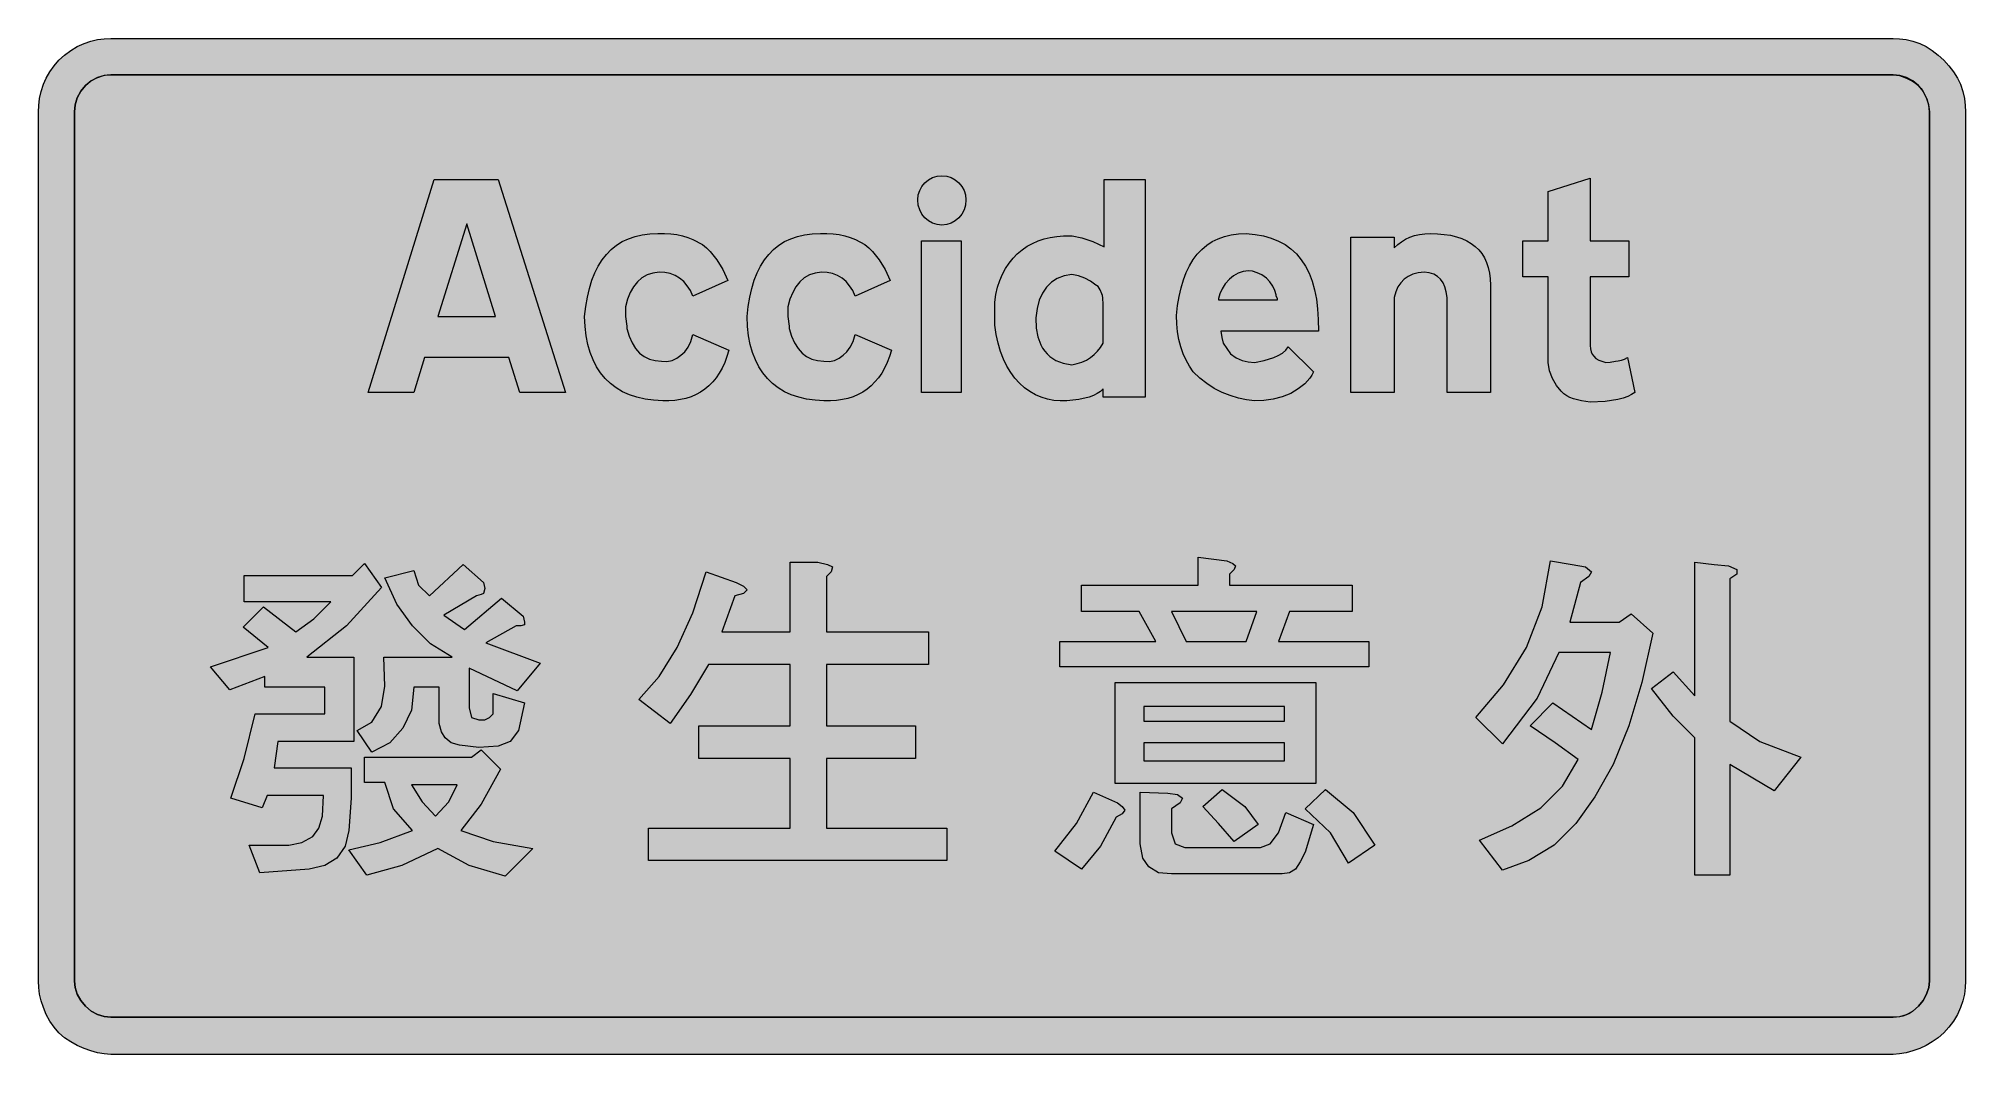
# Model space of a CAD drawing. Header units: metres. Extents: x 44 to 525, y 11 to 264.
import ezdxf

# ---------------------------------------------------------------- set-up
doc = ezdxf.new("R2010")
doc.units = ezdxf.units.M
doc.layers.add('FILL_BLACK_000000', color=7, linetype='Continuous', true_color=0x000000)
doc.layers.add('FILL_WHITE_FFFFFF', color=7, linetype='Continuous', true_color=0xffffff)

msp = doc.modelspace()

# ---------------------------------------------------------------- hatches: boundary and pattern name
at = {"layer": 'FILL_BLACK_000000', "true_color": 0x000000}
h = msp.add_hatch(color=7, dxfattribs=at)
h.dxf.hatch_style = 1
h.paths.add_polyline_path([(509.8, 263.5), (511.46, 263.13), (513.21, 262.56), (514.78, 261.78), (516.32, 260.8), (517.81, 259.65), (519.21, 258.36), (520.5, 256.96), (521.65, 255.47), (522.63, 253.93), (523.41, 252.36), (523.98, 250.56), (524.35, 248.8), (524.55, 247.09), (524.61, 245.46), (524.61, 28.86), (524.55, 27.24), (524.35, 25.56), (523.98, 23.88), (523.41, 22.26), (522.63, 20.52), (521.65, 18.88), (520.5, 17.37), (519.21, 15.96), (517.81, 14.72), (516.32, 13.67), (514.78, 12.8), (513.21, 12.06), (511.46, 11.45), (509.8, 10.97), (508.19, 10.67), (506.61, 10.56), (62.01, 10.56), (60.39, 10.67), (58.71, 10.97), (57.03, 11.45), (55.41, 12.06), (53.67, 12.8), (52.03, 13.67), (50.52, 14.72), (49.11, 15.96), (47.87, 17.37), (46.82, 18.88), (45.95, 20.52), (45.21, 22.26), (44.64, 23.88), (44.27, 25.56), (44.07, 27.24), (44.01, 28.86), (44.01, 245.46), (44.07, 247.09), (44.27, 248.8), (44.64, 250.56), (45.21, 252.36), (45.95, 253.93), (46.82, 255.47), (47.87, 256.96), (49.11, 258.36), (50.52, 259.65), (52.03, 260.8), (53.67, 261.78), (55.41, 262.56), (57.03, 263.13), (58.71, 263.5), (60.39, 263.7), (62.01, 263.76), (506.61, 263.76), (508.19, 263.7), (509.8, 263.5)])
h.paths.add_polyline_path([(60.39, 254.59), (58.75, 254.08), (57.16, 253.24), (55.71, 252.06), (54.53, 250.61), (53.68, 248.98), (53.18, 247.25), (53.01, 245.46), (53.01, 28.86), (53.18, 27.24), (53.68, 25.6), (54.53, 24.01), (55.71, 22.56), (57.16, 21.38), (58.75, 20.53), (60.39, 20.03), (62.01, 19.86), (506.61, 19.86), (508.23, 20.03), (509.87, 20.53), (511.46, 21.38), (512.91, 22.56), (514.09, 24.01), (514.93, 25.6), (515.44, 27.24), (515.61, 28.86), (515.61, 245.46), (515.44, 247.25), (514.93, 248.98), (514.09, 250.61), (512.91, 252.06), (511.46, 253.24), (509.87, 254.08), (508.23, 254.59), (506.61, 254.76), (62.01, 254.76), (60.39, 254.59)], flags=16)
h = msp.add_hatch(color=7, dxfattribs=at)
h.dxf.hatch_style = 1
h.paths.add_polyline_path([(161.31, 184.26), (150.81, 184.26), (140.31, 184.26), (137.61, 175.56), (126.21, 175.56), (142.71, 228.66), (150.81, 228.66), (158.61, 228.66), (175.41, 175.56), (164.01, 175.56), (161.31, 184.26)])
h.paths.add_polyline_path([(143.61, 194.46), (150.81, 194.46), (158.01, 194.46), (150.81, 217.56), (143.61, 194.46)], flags=16)
h = msp.add_hatch(color=7, dxfattribs=at)
h.dxf.hatch_style = 1
h.paths.add_polyline_path([(275.19, 222.26), (274.84, 221.06), (274.28, 219.98), (273.55, 219.06), (272.66, 218.3), (271.64, 217.74), (270.52, 217.38), (269.31, 217.26), (268.1, 217.38), (266.98, 217.74), (265.96, 218.3), (265.07, 219.06), (264.34, 219.98), (263.78, 221.06), (263.43, 222.26), (263.31, 223.56), (263.43, 224.77), (263.78, 225.89), (264.34, 226.91), (265.07, 227.8), (265.96, 228.53), (266.98, 229.09), (268.1, 229.44), (269.31, 229.56), (270.52, 229.44), (271.64, 229.09), (272.66, 228.53), (273.55, 227.8), (274.28, 226.91), (274.84, 225.89), (275.19, 224.77), (275.31, 223.56), (275.19, 222.26)])
h = msp.add_hatch(color=7, dxfattribs=at)
h.dxf.hatch_style = 1
h.paths.add_polyline_path([(320.01, 228.66), (320.01, 174.36), (309.51, 174.36), (309.51, 176.46), (308.86, 175.83), (308.06, 175.27), (307.11, 174.8), (306.02, 174.4), (303.48, 173.8), (300.51, 173.46), (298.84, 173.43), (297.21, 173.57), (295.64, 173.88), (294.11, 174.35), (292.65, 174.98), (291.26, 175.78), (289.94, 176.73), (288.7, 177.85), (287.55, 179.12), (286.49, 180.55), (285.54, 182.14), (284.69, 183.88), (283.96, 185.77), (283.34, 187.82), (282.86, 190.02), (282.51, 192.36), (282.51, 193.26), (282.51, 197.16), (282.51, 198.06), (282.8, 199.97), (283.22, 201.77), (283.76, 203.46), (284.42, 205.03), (285.2, 206.48), (286.07, 207.82), (287.06, 209.03), (288.13, 210.13), (289.3, 211.12), (290.56, 211.98), (291.9, 212.72), (293.31, 213.33), (294.79, 213.83), (296.34, 214.2), (297.95, 214.44), (299.61, 214.56), (300.66, 214.62), (301.79, 214.56), (304.26, 214.11), (306.95, 213.21), (309.81, 211.86), (309.81, 228.66), (320.01, 228.66)])
h.paths.add_polyline_path([(309.47, 199.15), (309.38, 199.7), (309.21, 200.16), (308.76, 201.17), (308.31, 201.96), (307.9, 202.22), (307.71, 202.26), (306.35, 203.27), (304.93, 204.06), (303.41, 204.62), (301.71, 204.96), (299.8, 204.59), (298.11, 203.95), (296.65, 203.02), (295.41, 201.81), (294.4, 200.32), (293.61, 198.55), (293.05, 196.49), (292.71, 194.16), (292.85, 191.61), (293.27, 189.38), (293.98, 187.45), (294.43, 186.6), (294.96, 185.83), (295.56, 185.14), (296.23, 184.53), (296.96, 183.99), (297.77, 183.53), (299.6, 182.84), (301.71, 182.46), (303.02, 182.74), (304.24, 183.13), (305.36, 183.64), (306.4, 184.26), (307.33, 184.99), (308.16, 185.83), (308.89, 186.79), (309.51, 187.86), (309.51, 197.46), (309.47, 199.15)], flags=16)
h = msp.add_hatch(color=7, dxfattribs=at)
h.dxf.hatch_style = 1
h.paths.add_polyline_path([(440.61, 213.36), (440.61, 204.36), (431.01, 204.36), (431.01, 187.26), (431.07, 186.42), (431.23, 185.68), (431.52, 185.07), (431.91, 184.56), (432.46, 183.99), (433.18, 183.58), (434.91, 183.06), (436, 183.1), (437.31, 183.36), (438.03, 183.42), (438.81, 183.58), (439.59, 183.87), (440.31, 184.26), (442.11, 175.56), (441.34, 175.03), (440.38, 174.55), (439.23, 174.14), (437.91, 173.8), (434.77, 173.32), (431.01, 173.16), (428.83, 173.46), (426.85, 173.95), (425.96, 174.29), (425.15, 174.72), (424.43, 175.24), (423.81, 175.86), (422.58, 177.32), (421.6, 179.01), (420.9, 180.92), (420.51, 183.06), (420.51, 204.36), (414.21, 204.36), (414.21, 213.36), (420.51, 213.36), (420.51, 225.66), (431.01, 228.96), (431.01, 213.36), (440.61, 213.36)])
h = msp.add_hatch(color=7, dxfattribs=at)
h.dxf.hatch_style = 1
h.paths.add_polyline_path([(200.16, 215.2), (201.72, 215.12), (203.21, 214.91), (204.62, 214.6), (205.97, 214.18), (207.24, 213.68), (209.61, 212.46), (210.59, 211.63), (211.52, 210.72), (213.21, 208.63), (214.67, 206.22), (215.91, 203.46), (207.21, 199.56), (206.58, 200.94), (205.81, 202.14), (204.92, 203.17), (203.91, 204.02), (202.79, 204.69), (201.56, 205.17), (200.23, 205.46), (198.81, 205.56), (197.21, 205.32), (195.77, 204.83), (194.49, 204.1), (193.37, 203.12), (192.41, 201.91), (191.6, 200.46), (190.93, 198.77), (190.41, 196.86), (190.41, 194.46), (190.71, 192.06), (190.71, 191.46), (191.33, 189.56), (192.07, 187.92), (192.94, 186.52), (193.93, 185.38), (195.08, 184.5), (196.36, 183.87), (197.81, 183.49), (199.41, 183.36), (200.75, 183.3), (202.03, 183.55), (203.21, 184.08), (204.21, 184.86), (205.23, 185.7), (206.05, 186.85), (206.7, 188.28), (207.21, 189.96), (216.21, 186.06), (215.72, 184.48), (215.16, 183.01), (214.52, 181.64), (213.8, 180.38), (213.01, 179.22), (212.15, 178.17), (211.22, 177.23), (210.21, 176.38), (209.13, 175.65), (207.99, 175.02), (206.78, 174.5), (205.49, 174.08), (204.15, 173.77), (202.73, 173.56), (201.25, 173.46), (199.71, 173.46), (197.42, 173.6), (195.27, 173.89), (193.26, 174.35), (191.39, 174.97), (189.66, 175.74), (188.08, 176.68), (186.64, 177.77), (185.35, 179.01), (184.2, 180.41), (183.19, 181.96), (182.33, 183.67), (181.61, 185.53), (181.04, 187.53), (180.62, 189.69), (180.34, 192), (180.21, 194.46), (180.49, 196.97), (180.89, 199.31), (181.39, 201.49), (182.01, 203.52), (182.75, 205.38), (183.6, 207.07), (184.57, 208.61), (185.65, 209.98), (186.84, 211.2), (188.16, 212.25), (189.59, 213.14), (191.14, 213.87), (192.8, 214.43), (194.59, 214.84), (196.49, 215.08), (198.51, 215.16), (200.16, 215.2)])
h = msp.add_hatch(color=7, dxfattribs=at)
h.dxf.hatch_style = 1
h.paths.add_polyline_path([(240.66, 215.2), (242.22, 215.12), (243.71, 214.91), (245.12, 214.6), (246.47, 214.18), (247.74, 213.68), (250.11, 212.46), (251.09, 211.63), (252.02, 210.72), (253.71, 208.63), (255.17, 206.22), (256.41, 203.46), (247.71, 199.56), (247.08, 200.94), (246.31, 202.14), (245.42, 203.17), (244.41, 204.02), (243.29, 204.69), (242.06, 205.17), (240.73, 205.46), (239.31, 205.56), (237.71, 205.32), (236.27, 204.83), (234.99, 204.1), (233.87, 203.12), (232.91, 201.91), (232.1, 200.46), (231.43, 198.77), (230.91, 196.86), (230.91, 194.46), (231.21, 192.06), (231.21, 191.46), (231.83, 189.56), (232.57, 187.92), (233.44, 186.52), (234.43, 185.38), (235.58, 184.5), (236.86, 183.87), (238.31, 183.49), (239.91, 183.36), (241.25, 183.3), (242.53, 183.55), (243.71, 184.08), (244.71, 184.86), (245.6, 185.7), (246.43, 186.85), (247.16, 188.28), (247.71, 189.96), (256.71, 186.06), (256.22, 184.48), (255.66, 183.01), (255.01, 181.64), (254.3, 180.38), (253.5, 179.22), (252.63, 178.17), (251.69, 177.23), (250.67, 176.38), (249.58, 175.65), (248.42, 175.02), (247.18, 174.5), (245.87, 174.08), (244.49, 173.77), (243.03, 173.56), (241.51, 173.46), (239.91, 173.46), (237.67, 173.6), (235.57, 173.89), (233.6, 174.35), (231.76, 174.97), (230.07, 175.74), (228.51, 176.68), (227.09, 177.77), (225.81, 179.01), (224.67, 180.41), (223.67, 181.96), (222.82, 183.67), (222.11, 185.53), (221.54, 187.53), (221.12, 189.69), (220.84, 192), (220.71, 194.46), (220.99, 196.97), (221.39, 199.31), (221.89, 201.49), (222.51, 203.52), (223.25, 205.38), (224.1, 207.07), (225.07, 208.61), (226.15, 209.98), (227.34, 211.2), (228.66, 212.25), (230.09, 213.14), (231.64, 213.87), (233.3, 214.43), (235.09, 214.84), (236.99, 215.08), (239.01, 215.16), (240.66, 215.2)])
h = msp.add_hatch(color=7, dxfattribs=at)
h.dxf.hatch_style = 1
h.paths.add_polyline_path([(264.21, 175.56), (264.21, 213.36), (274.11, 213.36), (274.11, 175.56), (264.21, 175.56)])
h = msp.add_hatch(color=7, dxfattribs=at)
h.dxf.hatch_style = 1
h.paths.add_polyline_path([(339.1, 189.25), (339.51, 187.86), (341.31, 185.16), (342.71, 184.2), (344.2, 183.55), (345.74, 183.18), (347.31, 183.06), (349.71, 183.55), (352.11, 184.26), (353.22, 184.77), (354.25, 185.38), (355.11, 186.12), (355.71, 186.96), (362.01, 180.66), (361.62, 179.89), (361.12, 179.14), (359.83, 177.73), (358.21, 176.44), (356.31, 175.26), (354.19, 174.47), (351.92, 173.91), (349.6, 173.57), (347.31, 173.46), (345.28, 173.75), (343.26, 174.17), (341.23, 174.77), (339.21, 175.56), (337.24, 176.57), (335.38, 177.77), (333.64, 179.15), (332.01, 180.66), (331.05, 182.07), (330.21, 183.58), (329.49, 185.2), (328.9, 186.92), (328.43, 188.74), (328.09, 190.66), (327.88, 192.67), (327.81, 194.76), (328.09, 197.21), (328.47, 199.51), (328.96, 201.66), (329.56, 203.64), (330.26, 205.47), (331.07, 207.15), (331.99, 208.66), (333.02, 210.02), (334.16, 211.22), (335.41, 212.26), (336.76, 213.15), (338.23, 213.87), (339.81, 214.43), (341.5, 214.84), (343.3, 215.08), (345.21, 215.16), (347.44, 214.96), (349.53, 214.58), (351.46, 214.03), (353.25, 213.3), (354.9, 212.4), (356.39, 211.32), (357.74, 210.07), (358.93, 208.63), (359.99, 207.03), (360.89, 205.25), (361.65, 203.29), (362.25, 201.15), (362.71, 198.84), (363.03, 196.36), (363.19, 193.7), (363.21, 190.86), (338.91, 190.86), (339.1, 189.25)])
h.paths.add_polyline_path([(353.01, 198.96), (352.71, 199.56), (352.71, 199.86), (352.38, 200.98), (351.85, 202.07), (351.15, 203.11), (350.31, 204.06), (349.14, 204.85), (347.95, 205.41), (346.81, 205.75), (345.81, 205.86), (344.47, 205.7), (343.18, 205.26), (342.01, 204.59), (341.01, 203.76), (340, 202.59), (339.21, 201.36), (338.65, 200.13), (338.31, 198.96), (338.31, 198.66), (353.01, 198.66), (353.01, 198.96)], flags=16)
h = msp.add_hatch(color=7, dxfattribs=at)
h.dxf.hatch_style = 1
h.paths.add_polyline_path([(395.31, 175.56), (395.31, 197.76), (395.31, 198.36), (395.31, 198.66), (395.31, 198.96), (395.31, 199.26), (395.13, 200.64), (394.8, 201.85), (394.32, 202.89), (393.7, 203.76), (392.92, 204.46), (391.98, 205), (390.88, 205.36), (389.61, 205.56), (388.12, 205.36), (386.79, 205), (385.63, 204.46), (384.62, 203.76), (383.77, 202.89), (383.07, 201.85), (382.52, 200.64), (382.11, 199.26), (382.11, 198.96), (382.11, 175.56), (371.31, 175.56), (371.31, 214.26), (382.11, 214.26), (382.11, 211.56), (383.01, 212.4), (383.95, 213.13), (384.94, 213.75), (386.01, 214.26), (387.19, 214.65), (388.45, 214.93), (389.76, 215.1), (391.11, 215.16), (392.91, 215.11), (394.6, 214.96), (396.17, 214.72), (397.63, 214.37), (398.98, 213.92), (400.21, 213.37), (401.32, 212.72), (402.32, 211.97), (403.21, 211.12), (403.97, 210.16), (404.63, 209.11), (405.16, 207.95), (405.57, 206.68), (405.87, 205.31), (406.05, 203.84), (406.11, 202.26), (406.11, 201.66), (406.11, 175.56), (395.31, 175.56)])
h = msp.add_hatch(color=7, dxfattribs=at)
h.dxf.hatch_style = 1
h.paths.add_polyline_path([(122.31, 129.96), (125.31, 132.96), (129.51, 126.96), (120.81, 117.36), (110.91, 109.56), (122.61, 109.56), (122.61, 88.56), (103.71, 88.56), (102.81, 81.96), (122.01, 81.96), (122.01, 74.46), (121.41, 66.36), (120.51, 62.46), (118.41, 59.46), (115.41, 57.66), (111.51, 56.76), (99.21, 55.86), (96.51, 62.76), (106.41, 62.76), (109.71, 63.36), (112.41, 64.86), (113.91, 66.96), (114.81, 69.96), (115.11, 75.06), (101.01, 75.06), (99.81, 72.06), (92.01, 74.46), (95.31, 84.36), (98.01, 95.46), (115.41, 95.46), (115.41, 102.06), (100.41, 102.06), (100.41, 104.76), (91.71, 101.46), (86.91, 107.16), (101.31, 111.96), (95.01, 117.06), (100.11, 122.16), (108.21, 115.86), (112.71, 119.16), (116.91, 123.36), (95.31, 123.36), (95.31, 129.96), (122.31, 129.96)])
h = msp.add_hatch(color=7, dxfattribs=at)
h.dxf.hatch_style = 1
h.paths.add_polyline_path([(138.81, 127.56), (141.51, 124.86), (149.91, 132.66), (155.01, 128.16), (155.31, 126.66), (155.01, 125.46), (154.41, 125.16), (153.21, 124.86), (145.11, 120.06), (150.21, 116.46), (159.51, 124.26), (164.91, 119.76), (165.21, 118.26), (165.21, 117.66), (164.31, 117.36), (163.11, 117.36), (155.61, 113.16), (169.11, 108.06), (163.41, 101.16), (151.41, 106.86), (151.41, 96.96), (152.01, 94.56), (153.81, 93.96), (155.31, 93.96), (156.51, 94.56), (157.41, 95.46), (157.41, 97.26), (157.41, 100.56), (165.21, 98.16), (163.71, 91.26), (161.61, 88.56), (158.61, 87.36), (153.81, 87.06), (149.01, 87.66), (146.91, 88.26), (145.41, 89.46), (144.51, 90.96), (143.91, 93.06), (143.91, 102.06), (137.61, 102.06), (137.01, 96.36), (134.91, 91.86), (131.61, 88.26), (127.11, 85.86), (123.51, 91.26), (127.11, 93.36), (129.51, 97.26), (130.41, 102.36), (130.11, 109.56), (147.21, 109.56), (141.81, 112.86), (137.31, 117.36), (133.41, 122.76), (130.41, 129.36), (137.61, 131.16), (138.81, 127.56)])
h = msp.add_hatch(color=7, dxfattribs=at)
h.dxf.hatch_style = 1
h.paths.add_polyline_path([(219.81, 127.26), (220.71, 126.36), (219.81, 125.46), (217.71, 124.86), (214.41, 115.86), (231.51, 115.86), (231.51, 133.26), (238.41, 133.26), (240.81, 132.66), (242.01, 132.06), (241.71, 130.86), (240.51, 129.66), (240.51, 115.86), (266.01, 115.86), (266.01, 107.76), (240.51, 107.76), (240.51, 92.46), (262.71, 92.46), (262.71, 84.36), (240.51, 84.36), (240.51, 66.96), (270.51, 66.96), (270.51, 58.86), (196.11, 58.86), (196.11, 66.96), (231.51, 66.96), (231.51, 84.36), (208.71, 84.36), (208.71, 92.46), (231.51, 92.46), (231.51, 107.76), (211.11, 107.76), (206.61, 100.26), (201.51, 93.06), (193.71, 99.06), (198.81, 104.76), (203.31, 111.96), (207.21, 120.66), (210.51, 130.86), (218.01, 128.16), (219.81, 127.26)])
h = msp.add_hatch(color=7, dxfattribs=at)
h.dxf.hatch_style = 1
h.paths.add_polyline_path([(341.91, 132.96), (342.51, 132.36), (342.21, 131.46), (341.01, 130.26), (341.01, 127.56), (371.61, 127.56), (371.61, 120.96), (356.01, 120.96), (353.31, 113.46), (375.81, 113.46), (375.81, 107.16), (298.71, 107.16), (298.71, 113.46), (322.71, 113.46), (318.51, 120.96), (304.11, 120.96), (304.11, 127.56), (333.21, 127.56), (333.21, 134.46), (340.41, 133.56), (341.91, 132.96)])
h.paths.add_polyline_path([(347.91, 120.96), (326.61, 120.96), (330.21, 113.46), (345.21, 113.46), (347.91, 120.96)], flags=16)
h = msp.add_hatch(color=7, dxfattribs=at)
h.dxf.hatch_style = 1
h.paths.add_polyline_path([(429.81, 132.06), (431.31, 130.86), (430.71, 129.66), (428.61, 128.16), (425.91, 118.26), (438.21, 118.26), (441.21, 120.36), (446.61, 115.56), (443.91, 103.26), (440.61, 92.46), (436.71, 82.86), (432.21, 74.76), (427.41, 68.16), (422.01, 62.76), (415.71, 58.86), (409.11, 56.46), (403.41, 63.96), (411.51, 67.56), (418.71, 72.06), (424.11, 77.46), (428.01, 84.06), (422.31, 88.26), (416.01, 92.46), (421.71, 98.16), (431.31, 91.56), (434.01, 100.86), (436.11, 110.76), (423.21, 110.76), (417.81, 99.36), (409.11, 87.96), (402.51, 94.56), (409.41, 102.66), (415.11, 111.96), (419.01, 122.16), (421.11, 133.56), (426.51, 132.66), (429.81, 132.06)])
h = msp.add_hatch(color=7, dxfattribs=at)
h.dxf.hatch_style = 1
h.paths.add_polyline_path([(465.51, 132.36), (467.61, 131.46), (467.61, 130.26), (465.81, 129.06), (465.81, 93.66), (473.31, 88.56), (483.51, 84.66), (476.91, 76.26), (465.81, 82.86), (465.81, 55.26), (457.11, 55.26), (457.11, 89.46), (451.71, 94.86), (446.31, 101.76), (451.71, 105.96), (457.11, 99.96), (457.11, 133.26), (461.91, 132.66), (465.51, 132.36)])
h = msp.add_hatch(color=7, dxfattribs=at)
h.dxf.hatch_style = 1
h.paths.add_polyline_path([(312.51, 78.06), (312.51, 103.26), (362.61, 103.26), (362.61, 78.06), (312.51, 78.06)])
h.paths.add_polyline_path([(319.71, 97.26), (319.71, 93.66), (354.81, 93.66), (354.81, 97.26), (319.71, 97.26)], flags=16)
h.paths.add_polyline_path([(354.81, 88.26), (319.71, 88.26), (319.71, 83.76), (354.81, 83.76), (354.81, 88.26)], flags=16)
h = msp.add_hatch(color=7, dxfattribs=at)
h.dxf.hatch_style = 1
h.paths.add_polyline_path([(154.41, 86.46), (159.21, 81.66), (154.41, 72.96), (149.31, 66.36), (157.41, 63.66), (167.31, 61.86), (160.41, 54.96), (151.41, 57.66), (143.61, 61.86), (134.61, 57.66), (125.91, 55.26), (121.41, 61.56), (129.21, 63.36), (137.31, 66.36), (132.51, 71.76), (130.41, 78.36), (125.31, 78.36), (125.31, 84.66), (152.01, 84.66), (154.41, 86.46)])
h.paths.add_polyline_path([(143.01, 69.96), (146.31, 73.56), (148.41, 77.76), (137.01, 77.76), (139.71, 73.56), (143.01, 69.96)], flags=16)
h = msp.add_hatch(color=7, dxfattribs=at)
h.dxf.hatch_style = 1
h.paths.add_polyline_path([(314.31, 72.36), (314.91, 71.46), (314.31, 70.56), (312.81, 69.66), (308.91, 62.46), (304.11, 56.76), (297.51, 61.26), (302.91, 68.16), (307.11, 75.96), (313.11, 73.26), (314.31, 72.36)])
h = msp.add_hatch(color=7, dxfattribs=at)
h.dxf.hatch_style = 1
h.paths.add_polyline_path([(325.71, 75.66), (328.11, 75.36), (329.31, 74.46), (328.71, 73.26), (326.61, 71.76), (326.61, 65.76), (327.51, 63.06), (329.91, 62.16), (348.81, 62.16), (351.21, 63.06), (353.31, 65.76), (355.11, 70.86), (362.01, 67.86), (359.91, 60.96), (358.71, 58.56), (357.51, 56.76), (356.01, 55.86), (354.21, 55.56), (326.61, 55.56), (323.31, 55.86), (320.91, 57.36), (319.41, 59.46), (318.81, 63.06), (318.81, 75.96), (325.71, 75.66)])
h = msp.add_hatch(color=7, dxfattribs=at)
h.dxf.hatch_style = 1
h.paths.add_polyline_path([(344.91, 72.36), (348.21, 67.86), (342.21, 63.66), (338.31, 68.16), (334.41, 72.36), (339.21, 76.56), (344.91, 72.36)])
h = msp.add_hatch(color=7, dxfattribs=at)
h.dxf.hatch_style = 1
h.paths.add_polyline_path([(371.91, 70.86), (377.31, 62.76), (370.71, 58.26), (366.21, 65.76), (359.91, 71.76), (365.01, 76.56), (371.91, 70.86)])
at = {"layer": 'FILL_WHITE_FFFFFF', "true_color": 0xffffff}
h = msp.add_hatch(color=7, dxfattribs=at)
h.dxf.hatch_style = 1
h.paths.add_polyline_path([(506.61, 254.76), (508.15, 254.53), (509.91, 253.86), (511.41, 253.18), (512.19, 252.68), (512.91, 252.06), (513.53, 251.33), (514.07, 250.52), (515.01, 248.76), (515.42, 247.22), (515.61, 245.46), (515.61, 28.86), (515.44, 27.24), (514.93, 25.6), (514.09, 24.01), (512.91, 22.56), (511.41, 21.28), (510.63, 20.79), (509.91, 20.46), (509.01, 20.11), (508.15, 19.93), (506.61, 19.86), (62.01, 19.86), (60.39, 20.03), (58.75, 20.53), (57.16, 21.38), (55.71, 22.56), (54.53, 24.01), (53.68, 25.6), (53.18, 27.24), (53.01, 28.86), (53.01, 245.46), (53.18, 247.25), (53.68, 248.98), (54.53, 250.61), (55.71, 252.06), (56.99, 253.11), (58.52, 253.97), (60.22, 254.55), (61.11, 254.71), (62.01, 254.76), (506.61, 254.76)])

# ---------------------------------------------------------------- linework, layer by layer
at = {"layer": 'FILL_BLACK_000000', "lineweight": 0, "true_color": 0x000000}
for points in [[(509.8, 263.5), (511.46, 263.13), (513.21, 262.56), (514.78, 261.78), (516.32, 260.8), (517.81, 259.65), (519.21, 258.36), (520.5, 256.96), (521.65, 255.47), (522.63, 253.93), (523.41, 252.36), (523.98, 250.56), (524.35, 248.8), (524.55, 247.09), (524.61, 245.46), (524.61, 28.86), (524.55, 27.24), (524.35, 25.56), (523.98, 23.88), (523.41, 22.26), (522.63, 20.52), (521.65, 18.88), (520.5, 17.37), (519.21, 15.96), (517.81, 14.72), (516.32, 13.67), (514.78, 12.8), (513.21, 12.06), (511.46, 11.45), (509.8, 10.97), (508.19, 10.67), (506.61, 10.56), (62.01, 10.56), (60.39, 10.67), (58.71, 10.97), (57.03, 11.45), (55.41, 12.06), (53.67, 12.8), (52.03, 13.67), (50.52, 14.72), (49.11, 15.96), (47.87, 17.37), (46.82, 18.88), (45.95, 20.52), (45.21, 22.26), (44.64, 23.88), (44.27, 25.56), (44.07, 27.24), (44.01, 28.86), (44.01, 245.46), (44.07, 247.09), (44.27, 248.8), (44.64, 250.56), (45.21, 252.36), (45.95, 253.93), (46.82, 255.47), (47.87, 256.96), (49.11, 258.36), (50.52, 259.65), (52.03, 260.8), (53.67, 261.78), (55.41, 262.56), (57.03, 263.13), (58.71, 263.5), (60.39, 263.7), (62.01, 263.76), (506.61, 263.76), (508.19, 263.7)], [(60.39, 254.59), (58.75, 254.08), (57.16, 253.24), (55.71, 252.06), (54.53, 250.61), (53.68, 248.98), (53.18, 247.25), (53.01, 245.46), (53.01, 28.86), (53.18, 27.24), (53.68, 25.6), (54.53, 24.01), (55.71, 22.56), (57.16, 21.38), (58.75, 20.53), (60.39, 20.03), (62.01, 19.86), (506.61, 19.86), (508.23, 20.03), (509.87, 20.53), (511.46, 21.38), (512.91, 22.56), (514.09, 24.01), (514.93, 25.6), (515.44, 27.24), (515.61, 28.86), (515.61, 245.46), (515.44, 247.25), (514.93, 248.98), (514.09, 250.61), (512.91, 252.06), (511.46, 253.24), (509.87, 254.08), (508.23, 254.59), (506.61, 254.76), (62.01, 254.76)], [(161.31, 184.26), (150.81, 184.26), (140.31, 184.26), (137.61, 175.56), (126.21, 175.56), (142.71, 228.66), (150.81, 228.66), (158.61, 228.66), (175.41, 175.56), (164.01, 175.56)], [(275.19, 222.26), (274.84, 221.06), (274.28, 219.98), (273.55, 219.06), (272.66, 218.3), (271.64, 217.74), (270.52, 217.38), (269.31, 217.26), (268.1, 217.38), (266.98, 217.74), (265.96, 218.3), (265.07, 219.06), (264.34, 219.98), (263.78, 221.06), (263.43, 222.26), (263.31, 223.56), (263.43, 224.77), (263.78, 225.89), (264.34, 226.91), (265.07, 227.8), (265.96, 228.53), (266.98, 229.09), (268.1, 229.44), (269.31, 229.56), (270.52, 229.44), (271.64, 229.09), (272.66, 228.53), (273.55, 227.8), (274.28, 226.91), (274.84, 225.89), (275.19, 224.77), (275.31, 223.56)], [(320.01, 228.66), (320.01, 174.36), (309.51, 174.36), (309.51, 176.46), (308.86, 175.83), (308.06, 175.27), (307.11, 174.8), (306.02, 174.4), (303.48, 173.8), (300.51, 173.46), (298.84, 173.43), (297.21, 173.57), (295.64, 173.88), (294.11, 174.35), (292.65, 174.98), (291.26, 175.78), (289.94, 176.73), (288.7, 177.85), (287.55, 179.12), (286.49, 180.55), (285.54, 182.14), (284.69, 183.88), (283.96, 185.77), (283.34, 187.82), (282.86, 190.02), (282.51, 192.36), (282.51, 193.26), (282.51, 197.16), (282.51, 198.06), (282.8, 199.97), (283.22, 201.77), (283.76, 203.46), (284.42, 205.03), (285.2, 206.48), (286.07, 207.82), (287.06, 209.03), (288.13, 210.13), (289.3, 211.12), (290.56, 211.98), (291.9, 212.72), (293.31, 213.33), (294.79, 213.83), (296.34, 214.2), (297.95, 214.44), (299.61, 214.56), (300.66, 214.62), (301.79, 214.56), (304.26, 214.11), (306.95, 213.21), (309.81, 211.86), (309.81, 228.66)], [(440.61, 213.36), (440.61, 204.36), (431.01, 204.36), (431.01, 187.26), (431.07, 186.42), (431.23, 185.68), (431.52, 185.07), (431.91, 184.56), (432.46, 183.99), (433.18, 183.58), (434.91, 183.06), (436, 183.1), (437.31, 183.36), (438.03, 183.42), (438.81, 183.58), (439.59, 183.87), (440.31, 184.26), (442.11, 175.56), (441.34, 175.03), (440.38, 174.55), (439.23, 174.14), (437.91, 173.8), (434.77, 173.32), (431.01, 173.16), (428.83, 173.46), (426.85, 173.95), (425.96, 174.29), (425.15, 174.72), (424.43, 175.24), (423.81, 175.86), (422.58, 177.32), (421.6, 179.01), (420.9, 180.92), (420.51, 183.06), (420.51, 204.36), (414.21, 204.36), (414.21, 213.36), (420.51, 213.36), (420.51, 225.66), (431.01, 228.96), (431.01, 213.36)], [(143.61, 194.46), (150.81, 194.46), (158.01, 194.46), (150.81, 217.56)], [(200.16, 215.2), (201.72, 215.12), (203.21, 214.91), (204.62, 214.6), (205.97, 214.18), (207.24, 213.68), (209.61, 212.46), (210.59, 211.63), (211.52, 210.72), (213.21, 208.63), (214.67, 206.22), (215.91, 203.46), (207.21, 199.56), (206.58, 200.94), (205.81, 202.14), (204.92, 203.17), (203.91, 204.02), (202.79, 204.69), (201.56, 205.17), (200.23, 205.46), (198.81, 205.56), (197.21, 205.32), (195.77, 204.83), (194.49, 204.1), (193.37, 203.12), (192.41, 201.91), (191.6, 200.46), (190.93, 198.77), (190.41, 196.86), (190.41, 194.46), (190.71, 192.06), (190.71, 191.46), (191.33, 189.56), (192.07, 187.92), (192.94, 186.52), (193.93, 185.38), (195.08, 184.5), (196.36, 183.87), (197.81, 183.49), (199.41, 183.36), (200.75, 183.3), (202.03, 183.55), (203.21, 184.08), (204.21, 184.86), (205.23, 185.7), (206.05, 186.85), (206.7, 188.28), (207.21, 189.96), (216.21, 186.06), (215.72, 184.48), (215.16, 183.01), (214.52, 181.64), (213.8, 180.38), (213.01, 179.22), (212.15, 178.17), (211.22, 177.23), (210.21, 176.38), (209.13, 175.65), (207.99, 175.02), (206.78, 174.5), (205.49, 174.08), (204.15, 173.77), (202.73, 173.56), (201.25, 173.46), (199.71, 173.46), (197.42, 173.6), (195.27, 173.89), (193.26, 174.35), (191.39, 174.97), (189.66, 175.74), (188.08, 176.68), (186.64, 177.77), (185.35, 179.01), (184.2, 180.41), (183.19, 181.96), (182.33, 183.67), (181.61, 185.53), (181.04, 187.53), (180.62, 189.69), (180.34, 192), (180.21, 194.46), (180.49, 196.97), (180.89, 199.31), (181.39, 201.49), (182.01, 203.52), (182.75, 205.38), (183.6, 207.07), (184.57, 208.61), (185.65, 209.98), (186.84, 211.2), (188.16, 212.25), (189.59, 213.14), (191.14, 213.87), (192.8, 214.43), (194.59, 214.84), (196.49, 215.08), (198.51, 215.16)], [(240.66, 215.2), (242.22, 215.12), (243.71, 214.91), (245.12, 214.6), (246.47, 214.18), (247.74, 213.68), (250.11, 212.46), (251.09, 211.63), (252.02, 210.72), (253.71, 208.63), (255.17, 206.22), (256.41, 203.46), (247.71, 199.56), (247.08, 200.94), (246.31, 202.14), (245.42, 203.17), (244.41, 204.02), (243.29, 204.69), (242.06, 205.17), (240.73, 205.46), (239.31, 205.56), (237.71, 205.32), (236.27, 204.83), (234.99, 204.1), (233.87, 203.12), (232.91, 201.91), (232.1, 200.46), (231.43, 198.77), (230.91, 196.86), (230.91, 194.46), (231.21, 192.06), (231.21, 191.46), (231.83, 189.56), (232.57, 187.92), (233.44, 186.52), (234.43, 185.38), (235.58, 184.5), (236.86, 183.87), (238.31, 183.49), (239.91, 183.36), (241.25, 183.3), (242.53, 183.55), (243.71, 184.08), (244.71, 184.86), (245.6, 185.7), (246.43, 186.85), (247.16, 188.28), (247.71, 189.96), (256.71, 186.06), (256.22, 184.48), (255.66, 183.01), (255.01, 181.64), (254.3, 180.38), (253.5, 179.22), (252.63, 178.17), (251.69, 177.23), (250.67, 176.38), (249.58, 175.65), (248.42, 175.02), (247.18, 174.5), (245.87, 174.08), (244.49, 173.77), (243.03, 173.56), (241.51, 173.46), (239.91, 173.46), (237.67, 173.6), (235.57, 173.89), (233.6, 174.35), (231.76, 174.97), (230.07, 175.74), (228.51, 176.68), (227.09, 177.77), (225.81, 179.01), (224.67, 180.41), (223.67, 181.96), (222.82, 183.67), (222.11, 185.53), (221.54, 187.53), (221.12, 189.69), (220.84, 192), (220.71, 194.46), (220.99, 196.97), (221.39, 199.31), (221.89, 201.49), (222.51, 203.52), (223.25, 205.38), (224.1, 207.07), (225.07, 208.61), (226.15, 209.98), (227.34, 211.2), (228.66, 212.25), (230.09, 213.14), (231.64, 213.87), (233.3, 214.43), (235.09, 214.84), (236.99, 215.08), (239.01, 215.16)], [(264.21, 175.56), (264.21, 213.36), (274.11, 213.36), (274.11, 175.56)], [(339.1, 189.25), (339.51, 187.86), (341.31, 185.16), (342.71, 184.2), (344.2, 183.55), (345.74, 183.18), (347.31, 183.06), (349.71, 183.55), (352.11, 184.26), (353.22, 184.77), (354.25, 185.38), (355.11, 186.12), (355.71, 186.96), (362.01, 180.66), (361.62, 179.89), (361.12, 179.14), (359.83, 177.73), (358.21, 176.44), (356.31, 175.26), (354.19, 174.47), (351.92, 173.91), (349.6, 173.57), (347.31, 173.46), (345.28, 173.75), (343.26, 174.17), (341.23, 174.77), (339.21, 175.56), (337.24, 176.57), (335.38, 177.77), (333.64, 179.15), (332.01, 180.66), (331.05, 182.07), (330.21, 183.58), (329.49, 185.2), (328.9, 186.92), (328.43, 188.74), (328.09, 190.66), (327.88, 192.67), (327.81, 194.76), (328.09, 197.21), (328.47, 199.51), (328.96, 201.66), (329.56, 203.64), (330.26, 205.47), (331.07, 207.15), (331.99, 208.66), (333.02, 210.02), (334.16, 211.22), (335.41, 212.26), (336.76, 213.15), (338.23, 213.87), (339.81, 214.43), (341.5, 214.84), (343.3, 215.08), (345.21, 215.16), (347.44, 214.96), (349.53, 214.58), (351.46, 214.03), (353.25, 213.3), (354.9, 212.4), (356.39, 211.32), (357.74, 210.07), (358.93, 208.63), (359.99, 207.03), (360.89, 205.25), (361.65, 203.29), (362.25, 201.15), (362.71, 198.84), (363.03, 196.36), (363.19, 193.7), (363.21, 190.86), (338.91, 190.86)], [(395.31, 175.56), (395.31, 197.76), (395.31, 198.36), (395.31, 198.66), (395.31, 198.96), (395.31, 199.26), (395.13, 200.64), (394.8, 201.85), (394.32, 202.89), (393.7, 203.76), (392.92, 204.46), (391.98, 205), (390.88, 205.36), (389.61, 205.56), (388.12, 205.36), (386.79, 205), (385.63, 204.46), (384.62, 203.76), (383.77, 202.89), (383.07, 201.85), (382.52, 200.64), (382.11, 199.26), (382.11, 198.96), (382.11, 175.56), (371.31, 175.56), (371.31, 214.26), (382.11, 214.26), (382.11, 211.56), (383.01, 212.4), (383.95, 213.13), (384.94, 213.75), (386.01, 214.26), (387.19, 214.65), (388.45, 214.93), (389.76, 215.1), (391.11, 215.16), (392.91, 215.11), (394.6, 214.96), (396.17, 214.72), (397.63, 214.37), (398.98, 213.92), (400.21, 213.37), (401.32, 212.72), (402.32, 211.97), (403.21, 211.12), (403.97, 210.16), (404.63, 209.11), (405.16, 207.95), (405.57, 206.68), (405.87, 205.31), (406.05, 203.84), (406.11, 202.26), (406.11, 201.66), (406.11, 175.56)], [(309.47, 199.15), (309.38, 199.7), (309.21, 200.16), (308.76, 201.17), (308.31, 201.96), (307.9, 202.22), (307.71, 202.26), (306.35, 203.27), (304.93, 204.06), (303.41, 204.62), (301.71, 204.96), (299.8, 204.59), (298.11, 203.95), (296.65, 203.02), (295.41, 201.81), (294.4, 200.32), (293.61, 198.55), (293.05, 196.49), (292.71, 194.16), (292.85, 191.61), (293.27, 189.38), (293.98, 187.45), (294.43, 186.6), (294.96, 185.83), (295.56, 185.14), (296.23, 184.53), (296.96, 183.99), (297.77, 183.53), (299.6, 182.84), (301.71, 182.46), (303.02, 182.74), (304.24, 183.13), (305.36, 183.64), (306.4, 184.26), (307.33, 184.99), (308.16, 185.83), (308.89, 186.79), (309.51, 187.86), (309.51, 197.46)], [(353.01, 198.96), (352.71, 199.56), (352.71, 199.86), (352.38, 200.98), (351.85, 202.07), (351.15, 203.11), (350.31, 204.06), (349.14, 204.85), (347.95, 205.41), (346.81, 205.75), (345.81, 205.86), (344.47, 205.7), (343.18, 205.26), (342.01, 204.59), (341.01, 203.76), (340, 202.59), (339.21, 201.36), (338.65, 200.13), (338.31, 198.96), (338.31, 198.66), (353.01, 198.66)], [(122.31, 129.96), (125.31, 132.96), (129.51, 126.96), (120.81, 117.36), (110.91, 109.56), (122.61, 109.56), (122.61, 88.56), (103.71, 88.56), (102.81, 81.96), (122.01, 81.96), (122.01, 74.46), (121.41, 66.36), (120.51, 62.46), (118.41, 59.46), (115.41, 57.66), (111.51, 56.76), (99.21, 55.86), (96.51, 62.76), (106.41, 62.76), (109.71, 63.36), (112.41, 64.86), (113.91, 66.96), (114.81, 69.96), (115.11, 75.06), (101.01, 75.06), (99.81, 72.06), (92.01, 74.46), (95.31, 84.36), (98.01, 95.46), (115.41, 95.46), (115.41, 102.06), (100.41, 102.06), (100.41, 104.76), (91.71, 101.46), (86.91, 107.16), (101.31, 111.96), (95.01, 117.06), (100.11, 122.16), (108.21, 115.86), (112.71, 119.16), (116.91, 123.36), (95.31, 123.36), (95.31, 129.96)], [(138.81, 127.56), (141.51, 124.86), (149.91, 132.66), (155.01, 128.16), (155.31, 126.66), (155.01, 125.46), (154.41, 125.16), (153.21, 124.86), (145.11, 120.06), (150.21, 116.46), (159.51, 124.26), (164.91, 119.76), (165.21, 118.26), (165.21, 117.66), (164.31, 117.36), (163.11, 117.36), (155.61, 113.16), (169.11, 108.06), (163.41, 101.16), (151.41, 106.86), (151.41, 96.96), (152.01, 94.56), (153.81, 93.96), (155.31, 93.96), (156.51, 94.56), (157.41, 95.46), (157.41, 97.26), (157.41, 100.56), (165.21, 98.16), (163.71, 91.26), (161.61, 88.56), (158.61, 87.36), (153.81, 87.06), (149.01, 87.66), (146.91, 88.26), (145.41, 89.46), (144.51, 90.96), (143.91, 93.06), (143.91, 102.06), (137.61, 102.06), (137.01, 96.36), (134.91, 91.86), (131.61, 88.26), (127.11, 85.86), (123.51, 91.26), (127.11, 93.36), (129.51, 97.26), (130.41, 102.36), (130.11, 109.56), (147.21, 109.56), (141.81, 112.86), (137.31, 117.36), (133.41, 122.76), (130.41, 129.36), (137.61, 131.16)], [(219.81, 127.26), (220.71, 126.36), (219.81, 125.46), (217.71, 124.86), (214.41, 115.86), (231.51, 115.86), (231.51, 133.26), (238.41, 133.26), (240.81, 132.66), (242.01, 132.06), (241.71, 130.86), (240.51, 129.66), (240.51, 115.86), (266.01, 115.86), (266.01, 107.76), (240.51, 107.76), (240.51, 92.46), (262.71, 92.46), (262.71, 84.36), (240.51, 84.36), (240.51, 66.96), (270.51, 66.96), (270.51, 58.86), (196.11, 58.86), (196.11, 66.96), (231.51, 66.96), (231.51, 84.36), (208.71, 84.36), (208.71, 92.46), (231.51, 92.46), (231.51, 107.76), (211.11, 107.76), (206.61, 100.26), (201.51, 93.06), (193.71, 99.06), (198.81, 104.76), (203.31, 111.96), (207.21, 120.66), (210.51, 130.86), (218.01, 128.16)], [(341.91, 132.96), (342.51, 132.36), (342.21, 131.46), (341.01, 130.26), (341.01, 127.56), (371.61, 127.56), (371.61, 120.96), (356.01, 120.96), (353.31, 113.46), (375.81, 113.46), (375.81, 107.16), (298.71, 107.16), (298.71, 113.46), (322.71, 113.46), (318.51, 120.96), (304.11, 120.96), (304.11, 127.56), (333.21, 127.56), (333.21, 134.46), (340.41, 133.56)], [(429.81, 132.06), (431.31, 130.86), (430.71, 129.66), (428.61, 128.16), (425.91, 118.26), (438.21, 118.26), (441.21, 120.36), (446.61, 115.56), (443.91, 103.26), (440.61, 92.46), (436.71, 82.86), (432.21, 74.76), (427.41, 68.16), (422.01, 62.76), (415.71, 58.86), (409.11, 56.46), (403.41, 63.96), (411.51, 67.56), (418.71, 72.06), (424.11, 77.46), (428.01, 84.06), (422.31, 88.26), (416.01, 92.46), (421.71, 98.16), (431.31, 91.56), (434.01, 100.86), (436.11, 110.76), (423.21, 110.76), (417.81, 99.36), (409.11, 87.96), (402.51, 94.56), (409.41, 102.66), (415.11, 111.96), (419.01, 122.16), (421.11, 133.56), (426.51, 132.66)], [(465.51, 132.36), (467.61, 131.46), (467.61, 130.26), (465.81, 129.06), (465.81, 93.66), (473.31, 88.56), (483.51, 84.66), (476.91, 76.26), (465.81, 82.86), (465.81, 55.26), (457.11, 55.26), (457.11, 89.46), (451.71, 94.86), (446.31, 101.76), (451.71, 105.96), (457.11, 99.96), (457.11, 133.26), (461.91, 132.66)], [(347.91, 120.96), (326.61, 120.96), (330.21, 113.46), (345.21, 113.46)], [(312.51, 78.06), (312.51, 103.26), (362.61, 103.26), (362.61, 78.06)], [(319.71, 97.26), (319.71, 93.66), (354.81, 93.66), (354.81, 97.26)], [(354.81, 88.26), (319.71, 88.26), (319.71, 83.76), (354.81, 83.76)], [(154.41, 86.46), (159.21, 81.66), (154.41, 72.96), (149.31, 66.36), (157.41, 63.66), (167.31, 61.86), (160.41, 54.96), (151.41, 57.66), (143.61, 61.86), (134.61, 57.66), (125.91, 55.26), (121.41, 61.56), (129.21, 63.36), (137.31, 66.36), (132.51, 71.76), (130.41, 78.36), (125.31, 78.36), (125.31, 84.66), (152.01, 84.66)], [(143.01, 69.96), (146.31, 73.56), (148.41, 77.76), (137.01, 77.76), (139.71, 73.56)], [(314.31, 72.36), (314.91, 71.46), (314.31, 70.56), (312.81, 69.66), (308.91, 62.46), (304.11, 56.76), (297.51, 61.26), (302.91, 68.16), (307.11, 75.96), (313.11, 73.26)], [(325.71, 75.66), (328.11, 75.36), (329.31, 74.46), (328.71, 73.26), (326.61, 71.76), (326.61, 65.76), (327.51, 63.06), (329.91, 62.16), (348.81, 62.16), (351.21, 63.06), (353.31, 65.76), (355.11, 70.86), (362.01, 67.86), (359.91, 60.96), (358.71, 58.56), (357.51, 56.76), (356.01, 55.86), (354.21, 55.56), (326.61, 55.56), (323.31, 55.86), (320.91, 57.36), (319.41, 59.46), (318.81, 63.06), (318.81, 75.96)], [(344.91, 72.36), (348.21, 67.86), (342.21, 63.66), (338.31, 68.16), (334.41, 72.36), (339.21, 76.56)], [(371.91, 70.86), (377.31, 62.76), (370.71, 58.26), (366.21, 65.76), (359.91, 71.76), (365.01, 76.56)]]:
    msp.add_lwpolyline(points, close=True, dxfattribs=at)
at = {"layer": 'FILL_WHITE_FFFFFF', "lineweight": 0, "true_color": 0xffffff}
msp.add_lwpolyline([(506.61, 254.76), (508.15, 254.53), (509.91, 253.86), (511.41, 253.18), (512.19, 252.68), (512.91, 252.06), (513.53, 251.33), (514.07, 250.52), (515.01, 248.76), (515.42, 247.22), (515.61, 245.46), (515.61, 28.86), (515.44, 27.24), (514.93, 25.6), (514.09, 24.01), (512.91, 22.56), (511.41, 21.28), (510.63, 20.79), (509.91, 20.46), (509.01, 20.11), (508.15, 19.93), (506.61, 19.86), (62.01, 19.86), (60.39, 20.03), (58.75, 20.53), (57.16, 21.38), (55.71, 22.56), (54.53, 24.01), (53.68, 25.6), (53.18, 27.24), (53.01, 28.86), (53.01, 245.46), (53.18, 247.25), (53.68, 248.98), (54.53, 250.61), (55.71, 252.06), (56.99, 253.11), (58.52, 253.97), (60.22, 254.55), (61.11, 254.71), (62.01, 254.76)], close=True, dxfattribs=at)

doc.saveas('drawing.dxf')
